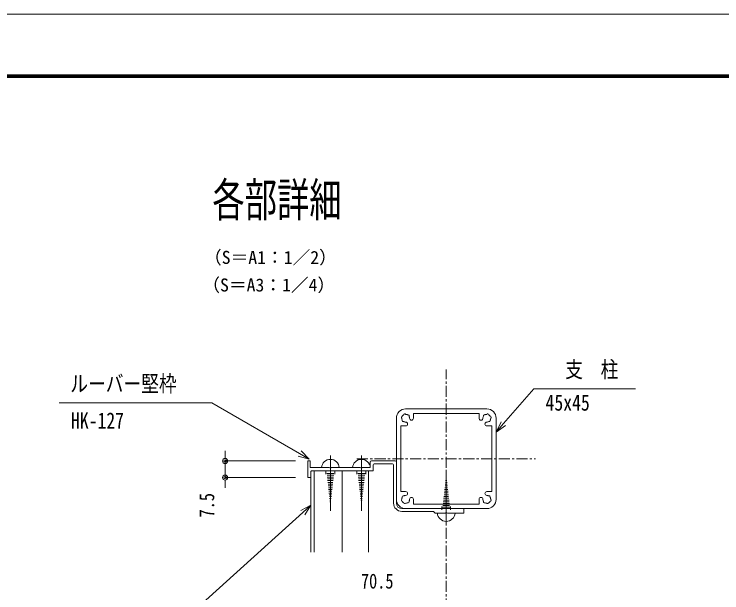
# Model space of a CAD drawing. Units: millimetres, scale not verified. Extents: x -1682 to 1682, y -1188 to 1188.
# Drawn here: x 217 to 856, y 666 to 1188 of the extents above; entities that cross this region are included whole.
import ezdxf
from ezdxf.enums import TextEntityAlignment as Align

# ---------------------------------------------------------------- set-up
doc = ezdxf.new("R2010")
doc.units = ezdxf.units.MM
doc.header["$LTSCALE"] = 8
doc.linetypes.add('USER1', pattern=[2, 1.25, -0.25, 0.25, -0.25])
for name, color, linetype, lineweight in [('0-0_0', 7, 'Continuous', 18), ('0-1_DEFPOINTS', 5, 'Continuous', 18), ('0-5_WAKU', 7, 'Continuous', 18), ('0-7_2躯体線', 4, 'Continuous', 18), ('0-8_3中心線', 2, 'USER1', 18), ('0-9_41_U+FF71_U+FF99_U+FF90', 6, 'Continuous', 18), ('0-A_1手摺寸法', 3, 'Continuous', 18), ('0-B_42_U+FF71_U+FF99_U+FF90部品', 6, 'Continuous', 18), ('0-E_4アルミ', 6, 'Continuous', 18), ('1-3_101', 7, 'Continuous', 18)]:
    doc.layers.add(name, color=color, linetype=linetype, lineweight=lineweight)
doc.styles.add('ＭＳ ゴシック', font='')
doc.styles.get('ＭＳ ゴシック').set_extended_font_data('MS Gothic')

msp = doc.modelspace()

# ---------------------------------------------------------------- linework, layer by layer
at = {"layer": '0-0_0'}
for p, q in [((652.07, 810.797), (658.621, 818.352)), ((407.582, 786.932), (407.582, 789.232)), ((483.466, 786.381), (474.805, 791.38)), ((407.582, 767.332), (407.582, 765.032))]:
    msp.add_line(p, q, dxfattribs=at)
for points in [[(658.621, 818.352), (685.981, 849.908), (777.716, 849.908)], [(474.805, 791.38), (395.714, 837.034), (257.95, 837.034)], [(656.596, 820.108), (652.07, 810.797), (660.645, 816.597)], [(473.466, 789.06), (483.466, 786.381), (476.145, 793.701)], [(485.07, 744.761), (477.649, 738.058), (355.551, 627.771), (257.292, 627.771)], [(475.853, 740.047), (485.07, 744.761), (479.445, 736.07)]]:
    msp.add_lwpolyline(points, dxfattribs=at)
for centre, radius in [((407.582, 784.632), 2.3), ((407.582, 784.632), 1.15), ((407.582, 769.632), 2.3), ((407.582, 769.632), 1.15)]:
    msp.add_circle(centre, radius, dxfattribs=at)
at = {"layer": '0-1_DEFPOINTS'}
msp.add_line((1682.096, 1187.913), (-1681.904, 1187.913), dxfattribs=at)
at = {"layer": '0-5_WAKU'}
for p, q in [((1599.296, 1133.113), (-1603.104, 1133.113)), ((1598.696, 1132.513), (-1602.504, 1132.513)), ((1598.096, 1131.913), (-1601.904, 1131.913)), ((1597.496, 1131.313), (-1601.304, 1131.313)), ((1596.896, 1130.713), (-1600.704, 1130.713))]:
    msp.add_line(p, q, dxfattribs=at)
at = {"layer": '0-7_2躯体線'}
for p, q in [((498.57, 772.632), (498.57, 775.632)), ((505.806, 773.307), (499.334, 773.307)), ((502.57, 778.632), (502.57, 739.543)), ((506.57, 772.632), (506.57, 775.632)), ((526.57, 772.632), (526.57, 775.632)), ((533.806, 773.307), (527.334, 773.307)), ((530.57, 778.632), (530.57, 739.543)), ((534.57, 772.632), (534.57, 775.632)), ((607.07, 737.632), (607.07, 776.72)), ((505.626, 771.707), (499.514, 771.707)), ((505.446, 770.107), (499.694, 770.107)), ((505.267, 768.507), (499.873, 768.507)), ((505.087, 766.907), (500.053, 766.907)), ((533.626, 771.707), (527.514, 771.707)), ((533.446, 770.107), (527.694, 770.107)), ((533.267, 768.507), (527.873, 768.507)), ((533.087, 766.907), (528.053, 766.907)), ((606.531, 766.957), (607.609, 766.957)), ((606.71, 768.557), (607.429, 768.557)), ((606.89, 770.157), (607.25, 770.157)), ((504.907, 765.307), (500.233, 765.307)), ((504.727, 763.707), (500.413, 763.707)), ((504.547, 762.107), (500.592, 762.107)), ((504.368, 760.507), (500.772, 760.507)), ((532.907, 765.307), (528.233, 765.307)), ((532.727, 763.707), (528.413, 763.707)), ((532.547, 762.107), (528.592, 762.107)), ((532.368, 760.507), (528.772, 760.507)), ((605.812, 760.557), (608.328, 760.557)), ((605.991, 762.157), (608.149, 762.157)), ((606.171, 763.757), (607.969, 763.757)), ((606.351, 765.357), (607.789, 765.357)), ((504.188, 758.907), (500.952, 758.907)), ((504.008, 757.307), (501.132, 757.307)), ((503.828, 755.707), (501.312, 755.707)), ((503.649, 754.107), (501.491, 754.107)), ((532.188, 758.907), (528.952, 758.907)), ((532.008, 757.307), (529.132, 757.307)), ((531.828, 755.707), (529.312, 755.707)), ((531.649, 754.107), (529.491, 754.107)), ((605.092, 754.157), (609.047, 754.157)), ((605.272, 755.757), (608.868, 755.757)), ((605.452, 757.357), (608.688, 757.357)), ((605.632, 758.957), (608.508, 758.957)), ((503.469, 752.507), (501.671, 752.507)), ((503.289, 750.907), (501.851, 750.907)), ((503.109, 749.307), (502.031, 749.307)), ((502.929, 747.707), (502.21, 747.707)), ((531.469, 752.507), (529.671, 752.507)), ((531.289, 750.907), (529.851, 750.907)), ((531.109, 749.307), (530.031, 749.307)), ((530.929, 747.707), (530.21, 747.707)), ((604.373, 747.757), (609.767, 747.757)), ((604.553, 749.357), (609.587, 749.357)), ((604.733, 750.957), (609.407, 750.957)), ((604.913, 752.557), (609.227, 752.557)), ((502.75, 746.107), (502.39, 746.107)), ((530.75, 746.107), (530.39, 746.107)), ((603.07, 743.632), (603.07, 740.632)), ((603.834, 742.957), (610.306, 742.957)), ((604.014, 744.557), (610.126, 744.557)), ((604.194, 746.157), (609.946, 746.157)), ((611.07, 743.632), (611.07, 740.632))]:
    msp.add_line(p, q, dxfattribs=at)
for centre, start, end in [((502.57, 778.095), 3.8385, 176.1615), ((530.57, 778.095), 3.8385, 176.1615), ((607.07, 738.169), 183.8385, 356.1615)]:
    msp.add_arc(centre, 8.018, start, end, dxfattribs=at)
at = {"layer": '0-8_3中心線'}
for p, q in [((607.07, 58.422), (607.07, 867.246)), ((526.456, 786.632), (687.684, 786.632))]:
    msp.add_line(p, q, dxfattribs=at)
at = {"layer": '0-9_41_U+FF71_U+FF99_U+FF90'}
for p, q in [((485.07, 775.232), (485.07, 702.251)), ((487.87, 775.632), (487.87, 702.251)), ((513.07, 775.632), (513.07, 702.251)), ((537.07, 775.632), (537.07, 702.251))]:
    msp.add_line(p, q, dxfattribs=at)
at = {"layer": '0-A_1手摺寸法'}
for p, q in [((407.582, 789.232), (407.582, 793.832)), ((470.97, 784.632), (407.582, 784.632)), ((407.582, 784.632), (407.582, 769.632)), ((470.97, 769.632), (407.582, 769.632)), ((407.582, 765.032), (407.582, 760.432))]:
    msp.add_line(p, q, dxfattribs=at)
at = {"layer": '0-B_42_U+FF71_U+FF99_U+FF90部品'}
for p, q in [((643.67, 831.632), (570.47, 831.632)), ((577.47, 823.232), (577.47, 827.632)), ((636.67, 827.632), (577.47, 827.632)), ((636.67, 823.232), (636.67, 827.632)), ((562.07, 823.232), (562.07, 750.032)), ((652.07, 823.232), (652.07, 750.032)), ((566.07, 816.232), (566.07, 757.032)), ((566.07, 816.232), (570.47, 816.232)), ((648.07, 816.232), (643.67, 816.232)), ((648.07, 816.232), (648.07, 757.032)), ((566.07, 757.032), (570.47, 757.032)), ((648.07, 757.032), (643.67, 757.032)), ((577.47, 750.032), (577.47, 745.632)), ((636.67, 750.032), (636.67, 745.632)), ((643.67, 741.632), (570.47, 741.632)), ((636.67, 745.632), (577.47, 745.632))]:
    msp.add_line(p, q, dxfattribs=at)
for centre, radius, start, end in [((570.47, 823.232), 8.4, 90, 180), ((643.67, 823.232), 8.4, 0, 90), ((567.572, 824.008), 1, 165, 232.97569), ((567.572, 824.008), 1, 97.02431, 165), ((570.47, 823.232), 3.5, 135, 149.64111), ((570.47, 823.232), 3.5, 120.35889, 135), ((569.693, 826.13), 1, 105, 172.97569), ((569.693, 826.13), 1, 37.02431, 105), ((570.47, 823.232), 3.5, 75, 89.64111), ((570.47, 823.232), 3.5, 60.35889, 75), ((572.591, 825.353), 1, 45, 112.97569), ((572.591, 825.353), 1, 337.02431, 45), ((570.47, 823.232), 3.5, 15, 29.64111), ((570.47, 823.232), 3.5, 0, 15), ((643.67, 823.232), 3.5, 165, 180), ((643.67, 823.232), 3.5, 150.35889, 165), ((641.549, 825.353), 1, 135, 202.97569), ((641.549, 825.353), 1, 67.02431, 135), ((643.67, 823.232), 3.5, 105, 119.64111), ((643.67, 823.232), 3.5, 90.35889, 105), ((644.446, 826.13), 1, 75, 142.97569), ((644.446, 826.13), 1, 7.02431, 75), ((643.67, 823.232), 3.5, 45, 59.64111), ((643.67, 823.232), 3.5, 30.35889, 45), ((646.568, 824.008), 1, 15, 82.97569), ((646.568, 824.008), 1, 307.02431, 15), ((570.47, 823.232), 3.5, 180.35889, 195), ((570.47, 823.232), 3.5, 195, 209.64111), ((568.349, 821.11), 1, 157.02431, 225), ((568.349, 821.11), 1, 225, 292.97569), ((570.47, 823.232), 3.5, 240.35889, 255), ((570.47, 823.232), 3.5, 255, 269.64111), ((570.47, 817.982), 1.75, 270, 90), ((575.72, 823.232), 1.75, 180, 0), ((638.42, 823.232), 1.75, 180, 0), ((643.67, 817.982), 1.75, 90, 270), ((643.67, 823.232), 3.5, 270.35889, 285), ((643.67, 823.232), 3.5, 285, 299.64111), ((645.791, 821.11), 1, 247.02431, 315), ((645.791, 821.11), 1, 315, 22.97569), ((643.67, 823.232), 3.5, 330.35889, 345), ((643.67, 823.232), 3.5, 345, 359.64111), ((570.47, 750.032), 3.5, 105, 119.64111), ((570.47, 750.032), 3.5, 90.35889, 105), ((570.47, 755.282), 1.75, 270, 90), ((643.67, 755.282), 1.75, 90, 270), ((643.67, 750.032), 3.5, 75, 89.64111), ((643.67, 750.032), 3.5, 60.35889, 75), ((570.47, 750.032), 8.4, 180, 270), ((567.572, 749.255), 1, 127.02431, 195), ((567.572, 749.255), 1, 195, 262.97569), ((570.47, 750.032), 3.5, 165, 179.64111), ((570.47, 750.032), 3.5, 150.35889, 165), ((568.349, 752.153), 1, 135, 202.97569), ((570.47, 750.032), 3.5, 210.35889, 225), ((568.349, 752.153), 1, 67.02431, 135), ((570.47, 750.032), 3.5, 225, 239.64111), ((569.693, 747.134), 1, 187.02431, 255), ((572.591, 747.91), 1, 247.02431, 315), ((572.591, 747.91), 1, 315, 22.97569), ((570.47, 750.032), 3.5, 330.35889, 345), ((570.47, 750.032), 3.5, 345, 0), ((575.72, 750.032), 1.75, 0, 180), ((638.42, 750.032), 1.75, 0, 180), ((643.67, 750.032), 3.5, 180, 195), ((643.67, 750.032), 3.5, 195, 209.64111), ((641.549, 747.91), 1, 157.02431, 225), ((641.549, 747.91), 1, 225, 292.97569), ((643.67, 750.032), 8.4, 270, 0), ((644.446, 747.134), 1, 285, 352.97569), ((645.791, 752.153), 1, 45, 112.97569), ((643.67, 750.032), 3.5, 300.35889, 315), ((643.67, 750.032), 3.5, 315, 329.64111), ((645.791, 752.153), 1, 337.02431, 45), ((646.568, 749.255), 1, 277.02431, 345), ((643.67, 750.032), 3.5, 15, 29.64111), ((643.67, 750.032), 3.5, 0.35889, 15), ((646.568, 749.255), 1, 345, 52.97569), ((569.693, 747.134), 1, 255, 322.97569), ((570.47, 750.032), 3.5, 270.35889, 285), ((570.47, 750.032), 3.5, 285, 299.64111), ((643.67, 750.032), 3.5, 240.35889, 255), ((643.67, 750.032), 3.5, 255, 269.64111), ((644.446, 747.134), 1, 217.02431, 285)]:
    msp.add_arc(centre, radius, start, end, dxfattribs=at)
at = {"layer": '0-E_4アルミ'}
for p, q in [((502.57, 789.632), (502.57, 759.632)), ((530.57, 789.632), (530.57, 759.632)), ((607.07, 726.632), (607.07, 756.632))]:
    msp.add_line(p, q, dxfattribs=at)
at = {"layer": '1-3_101'}
for p, q in [((482.07, 784.232), (482.07, 770.032)), ((484.07, 784.632), (482.47, 784.632)), ((484.47, 779.032), (484.47, 784.232)), ((538.57, 783.632), (538.57, 779.032)), ((561.07, 784.632), (539.57, 784.632)), ((541.07, 776.032), (541.07, 781.132)), ((542.07, 782.132), (558.57, 782.132)), ((559.57, 781.132), (559.57, 746.626)), ((562.07, 746.632), (562.07, 783.632)), ((485.07, 770.032), (485.07, 775.232)), ((485.47, 775.632), (540.67, 775.632)), ((482.47, 769.632), (484.67, 769.632))]:
    msp.add_line(p, q, dxfattribs=at)
for points in [[(538.17, 778.632), (531.609, 778.632), (530.57, 778.032), (529.531, 778.632), (503.609, 778.632), (502.57, 778.032), (501.531, 778.632), (484.87, 778.632)], [(623.07, 737.632), (623.07, 741.632), (567.07, 741.632)], [(567.07, 739.126), (595.576, 739.126), (597.07, 737.632), (606.031, 737.632), (607.07, 738.232), (608.109, 737.632), (623.07, 737.632)]]:
    msp.add_lwpolyline(points, dxfattribs=at)
for centre, radius, start, end in [((482.47, 784.232), 0.4, 90, 180), ((484.07, 784.232), 0.4, 0, 90), ((484.87, 779.032), 0.4, 180, 270), ((538.17, 779.032), 0.4, 270, 0), ((539.57, 783.632), 1, 90, 180), ((542.07, 781.132), 1, 90, 180), ((558.57, 781.132), 1, 0, 90), ((561.07, 783.632), 1, 0, 90), ((485.47, 775.232), 0.4, 90, 180), ((540.67, 776.032), 0.4, 270, 0), ((482.47, 770.032), 0.4, 180, 270), ((484.67, 770.032), 0.4, 270, 0), ((567.07, 746.626), 7.5, 180, 270), ((567.07, 746.632), 5, 180, 270)]:
    msp.add_arc(centre, radius, start, end, dxfattribs=at)

# ---------------------------------------------------------------- texts
at = {"layer": '0-0_0', "style": 'ＭＳ ゴシック'}
for s, height, width, p in [('各部詳細', 30.55, 0.7, (396.059, 995.912)), ('支\u3000柱', 14.66, 0.8, (714.407, 855.611)), ('ルーバー堅枠', 14.66, 0.8, (267.925, 842.737)), ('45x45', 14.66, 0.8, (696.684, 825.678)), ('HK-127', 14.66, 0.8, (268.531, 809.385))]:
    msp.add_text(s, height=height, dxfattribs=dict(at, width=width)).set_placement(p, align=Align.BOTTOM_LEFT)
for s, p in [('（S＝A1：1／2）', (388.528, 959.002)), ('（S＝A3：1／4）', (387.004, 934.095))]:
    msp.add_text(s, height=11.73, dxfattribs=at).set_placement(p, align=Align.BOTTOM_LEFT)
at = {"layer": '0-A_1手摺寸法', "color": 7, "style": 'ＭＳ ゴシック', "width": 0.8}
msp.add_text('7.5', height=13.49, rotation=90, dxfattribs=at).set_placement((401.832, 733.708), align=Align.BOTTOM_LEFT)
msp.add_text('70.5', height=13.49, dxfattribs=at).set_placement((530.139, 665.445), align=Align.BOTTOM_LEFT)

doc.saveas('drawing.dxf')
